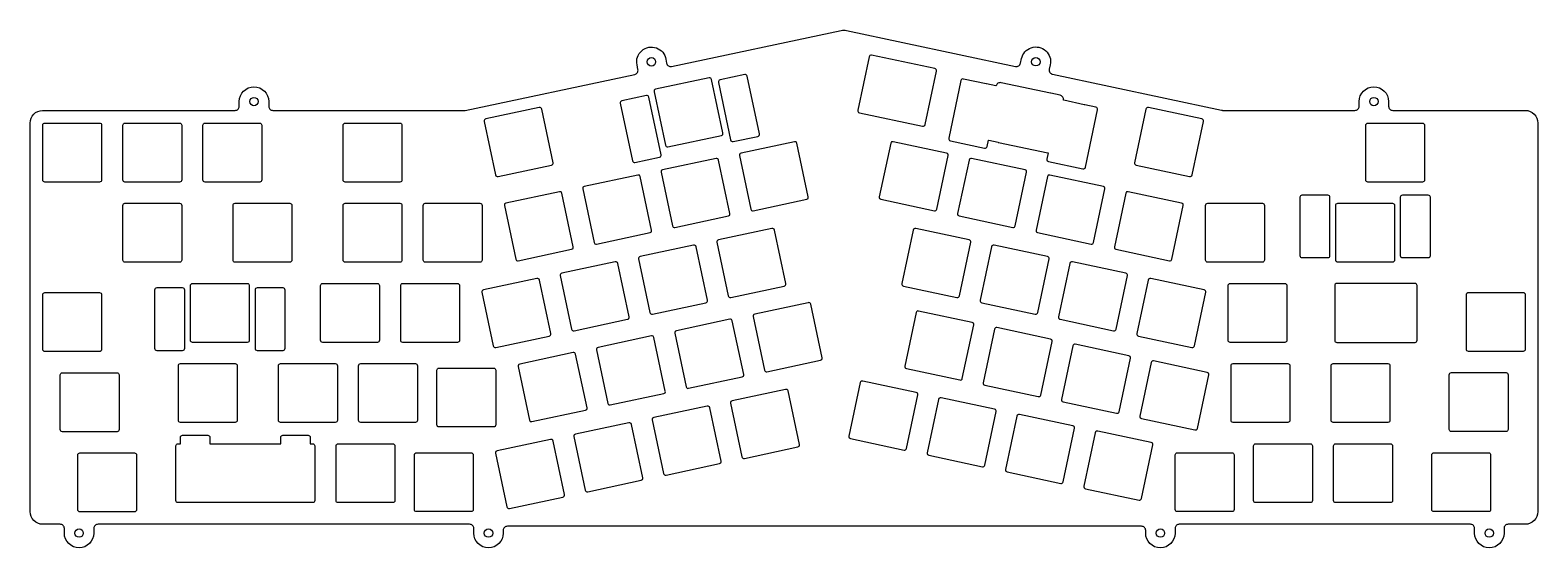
# Model space of a CAD drawing. Header units: millimetres. Extents: x -348 to 10, y -16 to 107.
import ezdxf

# ---------------------------------------------------------------- set-up
doc = ezdxf.new("R2010")
doc.units = ezdxf.units.MM
doc.layers.get('0').update_dxf_attribs({"linetype": 'CONTINUOUS'})

msp = doc.modelspace()

# ---------------------------------------------------------------- linework, layer by layer
for points in [[(10.32, -7, -0.414214), (7.32, -10), (3.27, -10, 0.414214), (2.27, -11), (2.27, -12.1, -1), (-4.73, -12.1), (-4.73, -11, 0.414214), (-5.73, -10), (-74.96, -10, 0.414214), (-75.96, -11), (-75.96, -12.1, -1), (-82.96, -12.1), (-82.96, -11.47, 0.414214), (-83.96, -10.48), (-234.77, -10.48, 0.414214), (-235.77, -11.47), (-235.77, -12.1, -1), (-242.77, -12.1), (-242.77, -11, 0.414214), (-243.77, -10), (-332.15, -10, 0.414214), (-333.15, -11), (-333.15, -12.1, -1), (-340.15, -12.1), (-340.15, -11, 0.414214), (-341.15, -10), (-345.29, -10, -0.414214), (-348.29, -7), (-348.29, 85.37, -0.411418), (-345.32, 88.37), (-299.55, 88.37, 0.414214), (-298.55, 89.37), (-298.55, 90.47, -1), (-291.55, 90.47), (-291.55, 89.37, 0.414214), (-290.55, 88.37), (-244.79, 88.37), (-204.49, 96.94, 0.414214), (-203.72, 98.12), (-203.94, 99.2, -1.021156), (-197.07, 100.51), (-196.92, 99.61, 0.42653), (-195.72, 98.8), (-155.38, 107.37, -0.105104), (-154.13, 107.37), (-113.92, 98.82, 0.414214), (-112.73, 99.6), (-112.5, 100.67, -1), (-105.65, 99.22), (-105.88, 98.14, 0.414214), (-105.11, 96.95), (-64.9, 88.41, 0.017942), (-64.68, 88.37), (-33.18, 88.37, 0.414214), (-32.18, 89.37), (-32.18, 90.47, -1), (-25.18, 90.47), (-25.18, 89.37, 0.414214), (-24.18, 88.37), (7.32, 88.37, -0.414214), (10.32, 85.37)], [(-135.43, 84.99), (-132.72, 97.71, 0.414214), (-133.11, 98.3), (-148.15, 101.5, 0.414214), (-148.75, 101.11), (-151.45, 88.4, 0.414214), (-151.06, 87.8), (-136.02, 84.61, 0.414214)], [(-174.83, 82.8), (-177.74, 96.49, 0.414214), (-178.34, 96.87), (-184.2, 95.63, 0.414214), (-184.59, 95.03), (-181.68, 81.34, 0.414214), (-181.09, 80.95), (-175.22, 82.2, 0.414214)], [(-196.6, 79.7), (-183.89, 82.4, 0.414214), (-183.5, 83), (-186.2, 95.71, 0.414214), (-186.8, 96.1), (-199.51, 93.4, 0.414214), (-199.9, 92.8), (-197.2, 80.09, 0.414214)], [(-106.06, 76.19), (-97.9, 74.46, 0.414214), (-97.31, 74.84), (-94.4, 88.54, 0.414214), (-94.78, 89.13), (-97.45, 89.7, 0.029842), (-97.56, 89.73), (-102.45, 90.77, 0.023636), (-102.54, 90.78, 0.41417), (-103.31, 91.97), (-105.51, 92.44, 0.024024), (-105.61, 92.46), (-117.34, 94.95, 0.414214), (-118.53, 94.18), (-118.53, 94.17, 0.024893), (-118.63, 94.2), (-120.8, 94.66, 0.029842), (-120.91, 94.69), (-126.29, 95.83, 0.414214), (-126.89, 95.45), (-129.8, 81.75, 0.414214), (-129.41, 81.16), (-121.26, 79.42, 0.414214), (-120.66, 79.81), (-120.35, 81.29, 0.024893), (-120.25, 81.26), (-118.06, 80.79, 0.024024), (-117.96, 80.77), (-106.23, 78.27, 0.023636), (-106.13, 78.26), (-106.45, 76.78, 0.414214)], [(-204.44, 75.99), (-198.57, 77.24, 0.414214), (-198.19, 77.83), (-201.1, 91.53, 0.414214), (-201.69, 91.91), (-207.56, 90.66, 0.414214), (-207.94, 90.07), (-205.03, 76.38, 0.414214)], [(-223.91, 75.94), (-226.61, 88.65, 0.414214), (-227.21, 89.04), (-239.92, 86.34, 0.414214), (-240.31, 85.74), (-237.61, 73.03, 0.414214), (-237.01, 72.64), (-224.3, 75.34, 0.414214)], [(-85.21, 75.34), (-72.5, 72.64, 0.414214), (-71.9, 73.03), (-69.2, 85.74, 0.414214), (-69.59, 86.34), (-82.3, 89.04, 0.414214), (-82.9, 88.65), (-85.6, 75.94, 0.414214)], [(-344.79, 71.34, -0.414214), (-345.29, 71.84), (-345.29, 84.87, -0.414214), (-344.79, 85.37), (-331.79, 85.37, -0.414214), (-331.29, 84.87), (-331.29, 71.84, -0.414214), (-331.79, 71.34)], [(-312.24, 71.84, -0.414214), (-312.74, 71.34), (-325.74, 71.34, -0.414214), (-326.24, 71.84), (-326.24, 84.84, -0.414214), (-325.74, 85.34), (-312.74, 85.34, -0.414214), (-312.24, 84.84)], [(-307.19, 84.84, -0.414214), (-306.69, 85.34), (-293.69, 85.34, -0.414214), (-293.19, 84.84), (-293.19, 71.84, -0.414214), (-293.69, 71.34), (-306.69, 71.34, -0.414214), (-307.19, 71.84)], [(-273.35, 71.34, -0.414214), (-273.85, 71.84), (-273.85, 84.84, -0.414214), (-273.35, 85.34), (-260.35, 85.34, -0.414214), (-259.85, 84.84), (-259.85, 71.84, -0.414214), (-260.35, 71.34)], [(-30.62, 84.84, -0.414214), (-30.12, 85.34), (-17.12, 85.34, -0.414214), (-16.62, 84.84), (-16.62, 71.84, -0.414214), (-17.12, 71.34), (-30.12, 71.34, -0.414214), (-30.62, 71.84)], [(-163.2, 67.83), (-165.9, 80.55, 0.414214), (-166.5, 80.93), (-179.21, 78.23, 0.414214), (-179.6, 77.63), (-176.89, 64.92, 0.414214), (-176.3, 64.53), (-163.59, 67.24, 0.414214)], [(-132.62, 64.92), (-129.91, 77.63, 0.414214), (-130.3, 78.23), (-143.01, 80.93, 0.414214), (-143.61, 80.55), (-146.31, 67.83, 0.414214), (-145.92, 67.24), (-133.21, 64.53, 0.414214)], [(-181.83, 63.87), (-184.54, 76.58, 0.414214), (-185.13, 76.97), (-197.85, 74.27, 0.414214), (-198.23, 73.67), (-195.53, 60.96, 0.414214), (-194.94, 60.57), (-182.22, 63.28, 0.414214)], [(-113.98, 60.96), (-111.28, 73.67, 0.414214), (-111.66, 74.27), (-124.38, 76.97, 0.414214), (-124.97, 76.58), (-127.68, 63.87, 0.414214), (-127.29, 63.28), (-114.57, 60.57, 0.414214)], [(-200.47, 59.91), (-203.17, 72.62, 0.414214), (-203.76, 73.01), (-216.48, 70.31, 0.414214), (-216.86, 69.71), (-214.16, 57, 0.414214), (-213.57, 56.61), (-200.85, 59.32, 0.414214)], [(-95.35, 57), (-92.65, 69.71, 0.414214), (-93.03, 70.31), (-105.75, 73.01, 0.414214), (-106.34, 72.62), (-109.04, 59.91, 0.414214), (-108.66, 59.32), (-95.94, 56.61, 0.414214)], [(-219.1, 55.95), (-221.8, 68.66, 0.414214), (-222.4, 69.05), (-235.11, 66.35, 0.414214), (-235.5, 65.75), (-232.8, 53.04, 0.414214), (-232.2, 52.65), (-219.49, 55.35, 0.414214)], [(-76.71, 53.04), (-74.01, 65.75, 0.414214), (-74.4, 66.35), (-87.11, 69.05, 0.414214), (-87.71, 68.66), (-90.41, 55.95, 0.414214), (-90.02, 55.35), (-77.31, 52.65, 0.414214)], [(-46.2, 67.79, -0.414214), (-45.7, 68.29), (-39.7, 68.29, -0.414214), (-39.2, 67.79), (-39.2, 53.79, -0.414214), (-39.7, 53.29), (-45.7, 53.29, -0.414214), (-46.2, 53.79)], [(-21.82, 53.29, -0.414214), (-22.32, 53.79), (-22.32, 67.79, -0.414214), (-21.82, 68.29), (-15.82, 68.29, -0.414214), (-15.32, 67.79), (-15.32, 53.79, -0.414214), (-15.82, 53.29)], [(-326.24, 65.79, -0.414214), (-325.74, 66.29), (-312.74, 66.29, -0.414214), (-312.24, 65.79), (-312.24, 52.79, -0.414214), (-312.74, 52.29), (-325.74, 52.29, -0.414214), (-326.24, 52.79)], [(-286.04, 52.79, -0.414214), (-286.54, 52.29), (-299.54, 52.29, -0.414214), (-300.04, 52.79), (-300.04, 65.79, -0.414214), (-299.54, 66.29), (-286.54, 66.29, -0.414214), (-286.04, 65.79)], [(-259.85, 52.79, -0.414214), (-260.35, 52.29), (-273.35, 52.29, -0.414214), (-273.85, 52.79), (-273.85, 65.79, -0.414214), (-273.35, 66.29), (-260.35, 66.29, -0.414214), (-259.85, 65.79)], [(-254.8, 65.79, -0.414214), (-254.3, 66.29), (-241.3, 66.29, -0.414214), (-240.8, 65.79), (-240.8, 52.79, -0.414214), (-241.3, 52.29), (-254.3, 52.29, -0.414214), (-254.8, 52.79)], [(-68.71, 65.79, -0.414214), (-68.21, 66.29), (-55.21, 66.29, -0.414214), (-54.71, 65.79), (-54.71, 52.79, -0.414214), (-55.21, 52.29), (-68.21, 52.29, -0.414214), (-68.71, 52.79)], [(-23.76, 52.79, -0.414214), (-24.26, 52.29), (-37.26, 52.29, -0.414214), (-37.76, 52.79), (-37.76, 65.79, -0.414214), (-37.26, 66.29), (-24.26, 66.29, -0.414214), (-23.76, 65.79)], [(-168.56, 47.22), (-171.26, 59.94, 0.414214), (-171.86, 60.32), (-184.57, 57.62, 0.414214), (-184.96, 57.02), (-182.25, 44.31, 0.414214), (-181.66, 43.92), (-168.95, 46.63, 0.414214)], [(-127.27, 44.31), (-124.56, 57.02, 0.414214), (-124.95, 57.62), (-137.66, 60.32, 0.414214), (-138.26, 59.94), (-140.96, 47.22, 0.414214), (-140.57, 46.63), (-127.86, 43.92, 0.414214)], [(-187.19, 43.26), (-189.9, 55.97, 0.414214), (-190.49, 56.36), (-203.21, 53.66, 0.414214), (-203.59, 53.06), (-200.89, 40.35, 0.414214), (-200.3, 39.96), (-187.58, 42.67, 0.414214)], [(-108.63, 40.35), (-105.93, 53.06, 0.414214), (-106.31, 53.66), (-119.03, 56.36, 0.414214), (-119.62, 55.97), (-122.33, 43.26, 0.414214), (-121.94, 42.67), (-109.22, 39.96, 0.414214)], [(-205.83, 39.3), (-208.53, 52.01, 0.414214), (-209.12, 52.4), (-221.84, 49.7, 0.414214), (-222.22, 49.1), (-219.52, 36.39, 0.414214), (-218.93, 36), (-206.21, 38.71, 0.414214)], [(-90, 36.39), (-87.3, 49.1, 0.414214), (-87.68, 49.7), (-100.4, 52.4, 0.414214), (-100.99, 52.01), (-103.69, 39.3, 0.414214), (-103.31, 38.71), (-90.59, 36, 0.414214)], [(-310.16, 46.74, -0.414214), (-309.66, 47.24), (-296.66, 47.24, -0.414214), (-296.16, 46.74), (-296.16, 33.74, -0.414214), (-296.66, 33.24), (-309.66, 33.24, -0.414214), (-310.16, 33.74)], [(-265.21, 33.74, -0.414214), (-265.71, 33.24), (-278.71, 33.24, -0.414214), (-279.21, 33.74), (-279.21, 46.74, -0.414214), (-278.71, 47.24), (-265.71, 47.24, -0.414214), (-265.21, 46.74)], [(-246.16, 33.74, -0.414214), (-246.66, 33.24), (-259.66, 33.24, -0.414214), (-260.16, 33.74), (-260.16, 46.74, -0.414214), (-259.66, 47.24), (-246.66, 47.24, -0.414214), (-246.16, 46.74)], [(-224.46, 35.34), (-227.16, 48.05, 0.414214), (-227.76, 48.44), (-240.47, 45.74, 0.414214), (-240.86, 45.14), (-238.16, 32.43, 0.414214), (-237.56, 32.04), (-224.85, 34.74, 0.414214)], [(-71.36, 32.43), (-68.66, 45.14, 0.414214), (-69.05, 45.74), (-81.76, 48.44, 0.414214), (-82.36, 48.05), (-85.06, 35.34, 0.414214), (-84.67, 34.74), (-71.96, 32.04, 0.414214)], [(-62.86, 33.24, -0.414214), (-63.36, 33.74), (-63.36, 46.74, -0.414214), (-62.86, 47.24), (-49.86, 47.24, -0.414214), (-49.36, 46.74), (-49.36, 33.74, -0.414214), (-49.86, 33.24)], [(-38, 46.74), (-38, 33.74, 0.414214), (-37.5, 33.24), (-18.9, 33.24, 0.414214), (-18.4, 33.74), (-18.4, 46.74, 0.414214), (-18.9, 47.24), (-37.5, 47.24, 0.414214)], [(-331.79, 45.05, -0.414214), (-331.29, 44.55), (-331.29, 31.55, -0.414214), (-331.79, 31.05), (-344.79, 31.05, -0.414214), (-345.29, 31.55), (-345.29, 44.55, -0.414214), (-344.79, 45.05)], [(-318.6, 45.74, -0.414214), (-318.1, 46.24), (-312.1, 46.24, -0.414214), (-311.6, 45.74), (-311.6, 31.74, -0.414214), (-312.1, 31.24), (-318.1, 31.24, -0.414214), (-318.6, 31.74)], [(-294.72, 45.74, -0.414214), (-294.22, 46.24), (-288.22, 46.24, -0.414214), (-287.72, 45.74), (-287.72, 31.74, -0.414214), (-288.22, 31.24), (-294.22, 31.24, -0.414214), (-294.72, 31.74)], [(-6.68, 44.6, -0.414214), (-6.18, 45.1), (6.82, 45.1, -0.414214), (7.32, 44.6), (7.32, 31.6, -0.414214), (6.82, 31.1), (-6.18, 31.1, -0.414214), (-6.68, 31.6)], [(-159.94, 29.57), (-162.64, 42.29, 0.414214), (-163.24, 42.67), (-175.95, 39.97, 0.414214), (-176.34, 39.37), (-173.63, 26.66, 0.414214), (-173.04, 26.27), (-160.33, 28.98, 0.414214)], [(-126.57, 24.68), (-123.86, 37.39, 0.414214), (-124.25, 37.99), (-136.96, 40.69, 0.414214), (-137.56, 40.31), (-140.26, 27.59, 0.414214), (-139.87, 27), (-127.16, 24.29, 0.414214)], [(-178.57, 25.61), (-181.28, 38.32, 0.414214), (-181.87, 38.71), (-194.59, 36.01, 0.414214), (-194.97, 35.41), (-192.27, 22.7, 0.414214), (-191.68, 22.31), (-178.96, 25.02, 0.414214)], [(-107.93, 20.72), (-105.23, 33.43, 0.414214), (-105.61, 34.03), (-118.33, 36.73, 0.414214), (-118.92, 36.34), (-121.63, 23.63, 0.414214), (-121.24, 23.04), (-108.52, 20.33, 0.414214)], [(-197.21, 21.65), (-199.91, 34.36, 0.414214), (-200.5, 34.75), (-213.22, 32.05, 0.414214), (-213.6, 31.45), (-210.9, 18.74, 0.414214), (-210.31, 18.35), (-197.59, 21.06, 0.414214)], [(-89.3, 16.76), (-86.6, 29.47, 0.414214), (-86.98, 30.07), (-99.7, 32.77, 0.414214), (-100.29, 32.38), (-102.99, 19.67, 0.414214), (-102.61, 19.08), (-89.89, 16.37, 0.414214)], [(-215.84, 17.69), (-218.54, 30.4, 0.414214), (-219.14, 30.79), (-231.85, 28.09, 0.414214), (-232.24, 27.49), (-229.54, 14.78, 0.414214), (-228.94, 14.39), (-216.23, 17.09, 0.414214)], [(-70.66, 12.8), (-67.96, 25.51, 0.414214), (-68.35, 26.11), (-81.06, 28.81, 0.414214), (-81.66, 28.42), (-84.36, 15.71, 0.414214), (-83.97, 15.11), (-71.26, 12.41, 0.414214)], [(-327.13, 12.5, -0.414214), (-327.63, 12), (-340.63, 12, -0.414214), (-341.13, 12.5), (-341.13, 25.5, -0.414214), (-340.63, 26), (-327.63, 26, -0.414214), (-327.13, 25.5)], [(-312.54, 14.19, -0.414214), (-313.04, 14.69), (-313.04, 27.69, -0.414214), (-312.54, 28.19), (-299.54, 28.19, -0.414214), (-299.04, 27.69), (-299.04, 14.69, -0.414214), (-299.54, 14.19)], [(-289.22, 27.69, -0.414214), (-288.72, 28.19), (-275.72, 28.19, -0.414214), (-275.22, 27.69), (-275.22, 14.69, -0.414214), (-275.72, 14.19), (-288.72, 14.19, -0.414214), (-289.22, 14.69)], [(-256.17, 14.69, -0.414214), (-256.67, 14.19), (-269.67, 14.19, -0.414214), (-270.17, 14.69), (-270.17, 27.69, -0.414214), (-269.67, 28.19), (-256.67, 28.19, -0.414214), (-256.17, 27.69)], [(-251.54, 26.63, -0.414214), (-251.04, 27.13), (-238.04, 27.13, -0.414214), (-237.54, 26.63), (-237.54, 13.63, -0.414214), (-238.04, 13.13), (-251.04, 13.13, -0.414214), (-251.54, 13.63)], [(-48.66, 14.69, -0.414214), (-49.16, 14.19), (-62.16, 14.19, -0.414214), (-62.66, 14.69), (-62.66, 27.69, -0.414214), (-62.16, 28.19), (-49.16, 28.19, -0.414214), (-48.66, 27.69)], [(-24.85, 14.69, -0.414214), (-25.35, 14.19), (-38.35, 14.19, -0.414214), (-38.85, 14.69), (-38.85, 27.69, -0.414214), (-38.35, 28.19), (-25.35, 28.19, -0.414214), (-24.85, 27.69)], [(3.25, 12.55, -0.414214), (2.75, 12.05), (-10.25, 12.05, -0.414214), (-10.75, 12.55), (-10.75, 25.55, -0.414214), (-10.25, 26.05), (2.75, 26.05, -0.414214), (3.25, 25.55)], [(-165.3, 8.96), (-168, 21.68, 0.414214), (-168.6, 22.06), (-181.31, 19.36, 0.414214), (-181.7, 18.76), (-178.99, 6.05, 0.414214), (-178.4, 5.66), (-165.69, 8.37, 0.414214)], [(-137.53, 21.34), (-150.24, 24.04, 0.414214), (-150.84, 23.66), (-153.54, 10.94, 0.414214), (-153.15, 10.35), (-140.44, 7.64, 0.414214), (-139.85, 8.03), (-137.14, 20.74, 0.414214)], [(-183.93, 5), (-186.64, 17.71, 0.414214), (-187.23, 18.1), (-199.95, 15.4, 0.414214), (-200.33, 14.8), (-197.63, 2.09, 0.414214), (-197.04, 1.7), (-184.32, 4.41, 0.414214)], [(-118.89, 17.38), (-131.61, 20.08, 0.414214), (-132.2, 19.69), (-134.91, 6.98, 0.414214), (-134.52, 6.39), (-121.8, 3.68, 0.414214), (-121.21, 4.07), (-118.51, 16.78, 0.414214)], [(-100.26, 13.42), (-112.98, 16.12, 0.414214), (-113.57, 15.73), (-116.27, 3.02, 0.414214), (-115.89, 2.43), (-103.17, -0.28, 0.414214), (-102.58, 0.11), (-99.88, 12.82, 0.414214)], [(-282.17, 11.14, -0.414214), (-281.67, 10.64), (-281.67, 9.14), (-281.08, 9.14, -0.414214), (-280.58, 8.64), (-280.58, -4.36, -0.414214), (-281.08, -4.86), (-313.13, -4.86, -0.414214), (-313.63, -4.36), (-313.63, 8.64, -0.414214), (-313.13, 9.14), (-312.54, 9.14), (-312.54, 10.64, -0.414214), (-312.04, 11.14), (-306.04, 11.14, -0.414214), (-305.54, 10.64), (-305.54, 9.14), (-288.67, 9.14), (-288.67, 10.64, -0.414214), (-288.17, 11.14)], [(-202.57, 1.04), (-205.27, 13.75, 0.414214), (-205.86, 14.14), (-218.58, 11.44, 0.414214), (-218.96, 10.84), (-216.26, -1.87, 0.414214), (-215.67, -2.26), (-202.95, 0.45, 0.414214)], [(-81.63, 9.46), (-94.34, 12.16, 0.414214), (-94.94, 11.77), (-97.64, -0.94, 0.414214), (-97.25, -1.54), (-84.54, -4.24, 0.414214), (-83.94, -3.85), (-81.24, 8.86, 0.414214)], [(-275.53, 8.64, -0.414214), (-275.03, 9.14), (-262.03, 9.14, -0.414214), (-261.53, 8.64), (-261.53, -4.36, -0.414214), (-262.03, -4.86), (-275.03, -4.86, -0.414214), (-275.53, -4.36)], [(-221.2, -2.92), (-223.9, 9.79, 0.414214), (-224.5, 10.18), (-237.21, 7.48, 0.414214), (-237.6, 6.88), (-234.9, -5.83, 0.414214), (-234.3, -6.22), (-221.59, -3.52, 0.414214)], [(-56.8, -4.86, -0.414214), (-57.3, -4.36), (-57.3, 8.64, -0.414214), (-56.8, 9.14), (-43.8, 9.14, -0.414214), (-43.3, 8.64), (-43.3, -4.36, -0.414214), (-43.8, -4.86)], [(-24.25, -4.36, -0.414214), (-24.75, -4.86), (-37.75, -4.86, -0.414214), (-38.25, -4.36), (-38.25, 8.64, -0.414214), (-37.75, 9.14), (-24.75, 9.14, -0.414214), (-24.25, 8.64)], [(-323.47, 6.95, -0.414214), (-322.97, 6.45), (-322.97, -6.55, -0.414214), (-323.47, -7.05), (-336.47, -7.05, -0.414214), (-336.97, -6.55), (-336.97, 6.45, -0.414214), (-336.47, 6.95)], [(-242.9, -6.5, -0.414214), (-243.4, -7), (-256.4, -7, -0.414214), (-256.9, -6.5), (-256.9, 6.5, -0.414214), (-256.4, 7), (-243.4, 7, -0.414214), (-242.9, 6.5)], [(-61.94, -6.5, -0.414214), (-62.44, -7), (-75.44, -7, -0.414214), (-75.94, -6.5), (-75.94, 6.5, -0.414214), (-75.44, 7), (-62.44, 7, -0.414214), (-61.94, 6.5)], [(-14.41, -7, -0.414214), (-14.91, -6.5), (-14.91, 6.5, -0.414214), (-14.41, 7), (-1.41, 7, -0.414214), (-0.91, 6.5), (-0.91, -6.5, -0.414214), (-1.41, -7)]]:
    msp.add_lwpolyline(points, format="xyb", close=True)
for centre in [(-200.52, 99.92), (-109.08, 99.94), (-295.05, 90.47), (-28.68, 90.47), (-336.65, -12.1), (-239.27, -12.1), (-79.46, -12.1), (-1.23, -12.1)]:
    msp.add_circle(centre, 1)

doc.saveas('drawing.dxf')
